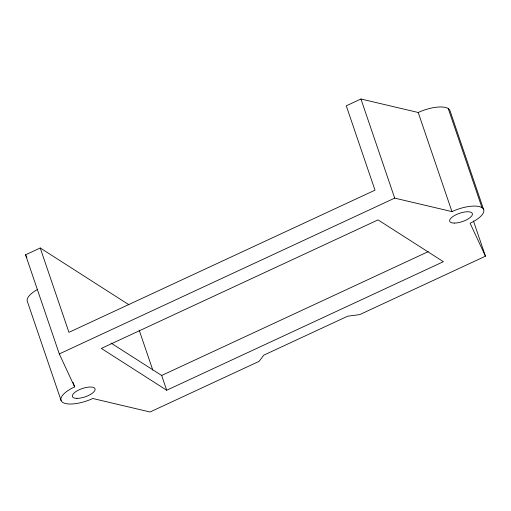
<?xml version="1.0" encoding="UTF-8"?>
<svg xmlns="http://www.w3.org/2000/svg" width="511" height="511" viewBox="0 0 511 511"><rect width="100%" height="100%" fill="white"/><g stroke="black" fill="none" stroke-linecap="round" stroke-linejoin="round"><path stroke-width="0.77" d="M473.435 220.905L485.45 256.196L359.68 314.623L347.665 316.194L263.817 355.145L259.058 361.366L150.055 412L92.785 398.497A23.947 8.776 -18.8 0 1 62.744 402.432A23.947 8.776 -18.8 0 1 74.632 386.884L59.295 353.925L25.55 254.804L40.222 247.988L128.97 304.773M483.623 209.504L449.884 110.395A23.947 8.776 -18.8 0 0 418.209 112.49L360.945 99L346.273 105.815L374.991 190.175L68.94 332.348L40.222 247.988M59.295 353.925L394.69 198.121L451.954 211.605L418.209 112.49M110.989 343.047L161.674 375.476L428.256 251.636M166.695 390.238L443.395 261.696L378.044 219.883L101.35 348.425L166.695 390.238L161.674 375.476M485.45 256.196L470.101 223.218A23.947 8.776 -18.8 0 0 481.994 207.683L448.249 108.562M25.55 254.804L26.885 257.672M360.945 99L394.69 198.121M139.19 330.17L152.783 370.085M73.099 382.381L74.632 386.884M61.116 400.592L27.37 301.484A23.947 8.776 -18.8 0 1 37.597 289.437M451.954 211.618A23.947 8.776 -18.8 0 1 481.994 207.683M454.222 223.083A11.97 4.388 -18.8 0 0 472.375 214.652A11.97 4.388 -18.8 0 0 456.489 214.511A11.97 4.388 -18.8 0 0 454.222 223.083M76.906 398.363A11.97 4.388 -18.8 0 0 95.059 389.931A11.97 4.388 -18.8 0 0 79.173 389.791A11.97 4.388 -18.8 0 0 76.906 398.363"/></g></svg>
